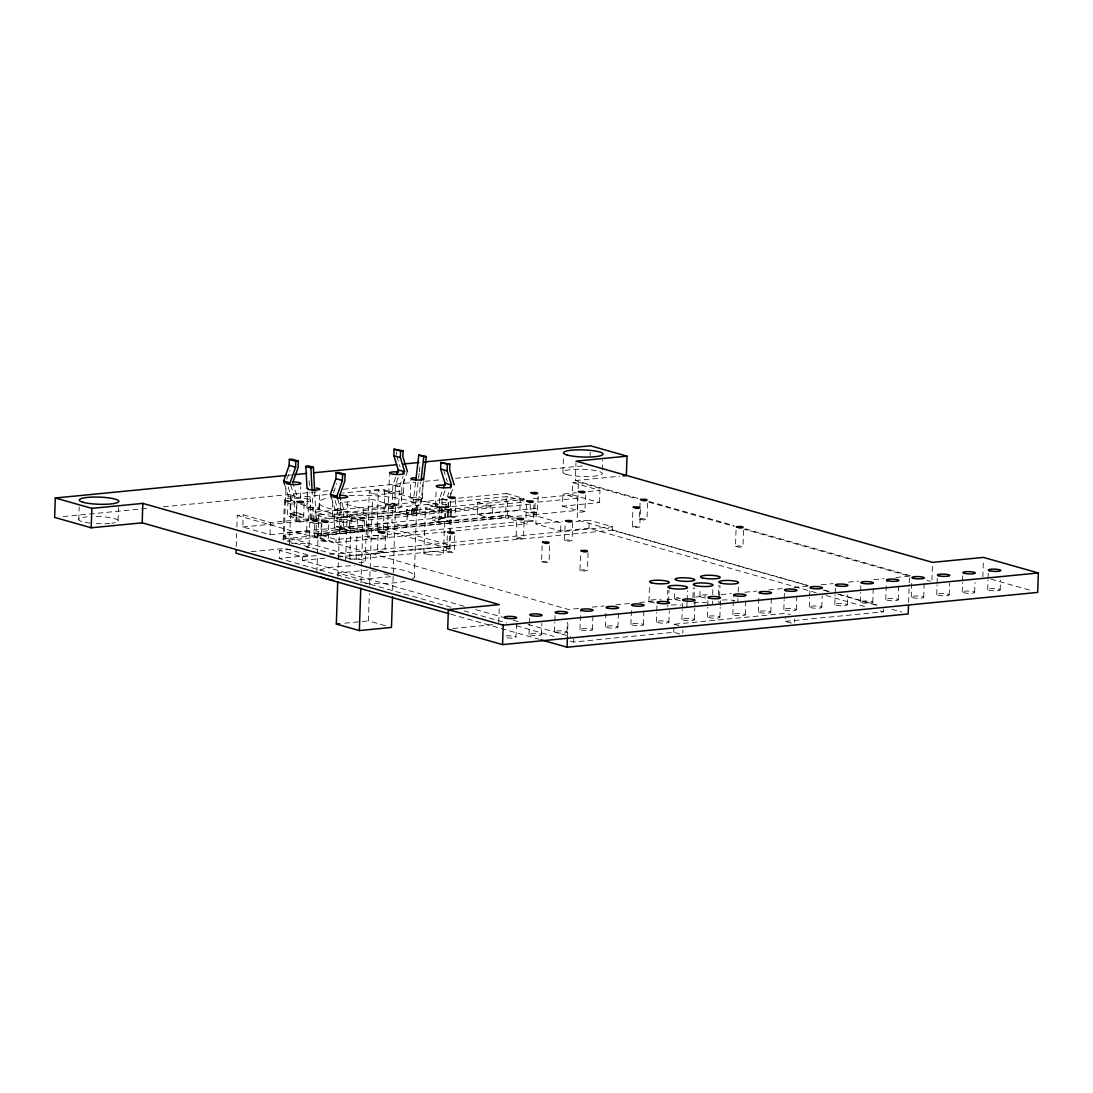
<?xml version="1.0" encoding="UTF-8"?>
<svg xmlns="http://www.w3.org/2000/svg" width="1093" height="1093" viewBox="0 0 1093 1093"><rect width="100%" height="100%" fill="white"/><g stroke="black" fill="none" stroke-linecap="round" stroke-linejoin="round"><path stroke-width="0.75" stroke-dasharray="5 3.75" d="M599.579 502.561L599.961 490.415L572.8 482.696L572.404 494.842L599.579 502.561L562.512 506.168L562.909 494.036L576.38 492.711M78.751 519.844L79.188 506.892M118.071 520.405L118.509 507.439M236.225 546.637L236.662 533.493M236.88 526.922L237.263 515.431L243.22 514.844L270.408 522.563L307.078 518.984L321.902 523.205L321.506 535.338L577.336 510.39L577.732 498.244L562.909 494.036M378.356 535.379L336.057 539.505L306.668 531.13L269.998 534.709L242.824 526.99L243.22 514.844M269.998 534.709L270.408 522.563M450.985 607.189L279.262 558.427L279.521 550.407L293.02 549.096M450.548 535.365L450.097 548.946L449.045 550.052L356.127 559.124L349.774 558.728L283.101 539.792L284.426 499.72L285.478 498.599L327.709 494.487M283.101 539.792L284.139 538.685L285.478 498.599M285.492 502.589L286.024 486.385M284.494 484.035L288.128 495.826L287.514 514.011A2.541 2.022 -74.1 0 0 289.508 516.306L296.613 515.609L296.722 512.576L289.686 513.259L296.135 515.104L303.198 514.42L303.089 517.454L295.984 518.15A2.541 2.022 -74.1 0 1 294.003 515.841L294.604 497.657L290.069 482.928M288.224 487.123L290.656 494.992L290.028 513.696L303.089 517.454M289.495 544.792L290.984 499.938M304.127 503.641L303.54 521.457L300.165 522.085L296.039 521.347L296.627 503.531M296.913 503.531L296.504 515.527M300.397 497.93L300.78 486.604M464.293 606.314L302.488 560.367L302.611 556.965L279.521 550.407M306.873 508.327L307.406 492.137M306.668 531.13L307.078 518.984M309.087 545.079L310.576 500.225M311.929 518.984L312.311 507.521M445.944 531.813L335.947 542.552L314.36 536.417L315.167 512.125L447.16 499.241M523.875 501.086L507.808 496.523L316.587 515.172L315.973 533.808L507.193 515.145L514.899 517.344M319.293 522.249L316.765 521.539L316.874 518.506L310.494 519.12L316.014 520.76M317.38 537.278L317.489 534.231L508.71 515.582L508.6 518.615L515.09 517.986M316.874 572.281L317.435 555.504M317.489 553.837L319.211 501.837M319.156 508.505L319.702 492.301M328.747 524.804L328.201 540.994L324.826 541.636L320.714 540.885L321.246 524.695M332.272 515.869L332.873 498.053M331.288 497.315L334.909 509.106L334.308 527.291A2.541 2.022 -74.1 0 0 336.289 529.586L343.407 528.903L343.912 510.117L340.524 499.091M335.947 542.552L336.057 539.505M335.018 500.403L337.436 508.272L336.822 526.976L349.883 530.733L349.979 527.7L343.503 525.856L336.466 526.553L342.929 528.384L349.979 527.7M337.901 576.421L338.406 561.283M338.461 559.602L340.36 502.589L372.467 499.46L395.488 505.991L392.647 591.737M337.764 499.159L341.385 510.95L340.784 529.135A2.541 2.022 -74.1 0 0 342.765 531.43L349.883 530.733M530.119 504.146L342.287 522.468L342.369 519.844L315.167 512.125M347.027 516.074L347.56 499.884M345.634 560.736L347.123 515.882M349.719 514.83L364.543 519.038L364.147 531.184L349.309 526.976L349.719 514.83L392.36 510.663L407.183 514.885L492.465 506.565L492.055 518.71L477.231 514.489L477.627 502.356L520.268 498.189L524.722 499.46M349.774 558.728L351.099 518.656L297.433 503.408M356.127 559.124L357.452 519.038L450.384 509.98L451.423 508.86L384.75 489.924L378.397 489.541L342.915 492.998M360.936 582.965L361.441 567.827M361.496 566.147L363.395 509.133L340.36 502.589M365.226 561.023L366.715 516.156M367.754 537.169L369.243 492.301M385.323 625.702L368.437 620.892L369.338 593.69M369.612 585.192L370.131 569.89L338.024 573.019L361.059 579.563L393.152 576.435M370.185 568.21L372.467 499.46M284.139 538.685L377.071 529.613L378.397 489.541M385.515 535.679L384.982 551.869L378.164 552.115L377.481 551.76L378.069 533.958M384.75 489.924L383.424 530.009L377.071 529.613M385.624 503.9L392.1 505.745L399.136 505.062L392.688 503.217L385.624 503.9L385.528 506.933L392.004 508.778L399.123 508.081A2.541 2.022 -74.1 0 0 401.268 505.376L401.869 487.191L407.416 471.479M387.346 537.442L389.422 474.69M392.004 508.778L392.1 505.745M395.57 477.463L392.906 485.019L392.278 503.682L398.754 505.553L399.382 486.85L403.112 476.275M407.183 514.885L406.774 527.031L391.95 522.809L392.36 510.663M398.166 477.491L395.393 485.36L394.792 503.545A2.541 2.022 -74.1 0 1 392.633 506.25M396.404 454.907L396.499 451.928M403.577 492.711L404.109 476.521M423.36 481.589L419.821 511.592A2.063 1.639 -74.1 0 1 418.1 513.573L411.637 514.202L406.596 512.767L406.705 509.734L413.086 509.119L418.127 510.54L411.747 511.169L406.705 509.734M410.217 498.244L410.804 480.428M411.637 514.202L411.747 511.169M414.302 577.172L416.638 506.742M416.693 510.691L417.061 499.228M422.499 498.422L423.032 482.218M423.893 553.113L425.382 508.245M444.947 490.784L442.173 498.64L448.649 500.485L448.048 518.669A2.541 2.022 -74.1 0 1 445.903 521.375L438.785 522.058L432.309 520.227L432.418 517.194L439.441 516.497L445.944 518.342L438.894 519.025L432.418 517.194M435.615 505.786L436.148 489.596M438.785 522.058L438.894 519.025M439.687 498.299L439.072 516.975L445.548 518.847L446.163 500.143L439.687 498.299L442.351 490.743M442.173 498.64L441.572 516.825A2.541 2.022 -74.1 0 1 439.427 519.53L432.309 520.227M443.485 553.386L444.974 508.532M455.781 499.31L454.879 517.454L447.693 517.016L448.239 500.826M454.756 535.898L454.223 552.088L450.849 552.73L446.723 551.992L447.269 535.789M450.357 505.991L450.576 499.515M450.63 497.902L450.89 489.801M449.045 550.052L449.551 534.819M449.606 533.165L450.384 509.98M450.603 533.698L451.423 508.86M498.736 622.45L499.269 606.246M523.889 521.183L527.277 520.855L527.181 523.889L505.581 517.754L506.387 493.476L457.311 498.258M507.193 515.145L507.808 496.523M524.08 522.167L523.533 538.357L520.159 538.986L516.046 538.248L516.579 522.058M577.732 498.244L535.092 502.397L534.696 514.543L519.872 510.335L520.268 498.189M507.179 637.888A6.271 1.134 1.9 0 0 516.005 637.028L516.538 620.824M525.979 517.631L526.416 504.679M538.125 496.372L537.278 512.904L530.091 512.467L530.365 504.365M529.012 634.364L529.326 624.649M529.381 623.024L529.545 618.173M533.37 520.978C524.039 518.164 524.708 523.533 533.37 520.978L533.903 504.788M816.28 592.775L588.949 528.22L560.654 530.979L535.898 523.943L536.417 508.395L285.396 532.892L285.15 540.42L317.435 537.264M549.629 545.831L549.096 562.021L545.721 562.649L541.595 561.911L542.142 545.721M541.486 634.541L541.868 623.201M554.493 631.877L554.807 622.163M554.861 620.537L555.08 614.061M560.654 530.979L560.928 522.96L536.157 515.923L526.43 516.88M562.936 472.613L563.469 456.409M572.664 522.782L572.076 540.598L568.702 541.226L564.575 540.489L565.177 522.673M566.98 632.055L567.294 622.341M567.431 637.369L567.977 620.947M637.533 498.217L575.383 480.565L575.984 462.749M578.006 495.143L577.118 519.926L808.233 585.547M578.156 488.721L578.375 482.15L572.8 482.696M679.778 633.954L673.794 632.26L573.647 642.028L573.743 638.954M588.048 552.675L587.46 570.478L584.086 571.12L579.959 570.382L580.561 552.566M579.973 629.39L580.561 611.574M584.96 511.442C575.628 508.628 576.284 513.997 584.96 511.442L585.493 495.238M590.111 455.494L590.22 452.256M588.949 528.22L589.209 520.2L575.902 521.498M592.461 629.568L592.993 613.378M602.352 469.922L602.68 460.208M605.454 626.904L605.987 610.714M806.675 585.383L612.189 530.16L612.299 526.758L589.209 520.2M617.941 627.081L618.474 610.891M640.402 509.201L639.801 527.017L636.427 527.646L632.314 526.908L632.902 509.092M630.934 624.417L631.481 608.227M647.548 503.149L647.001 519.339L643.627 519.967L639.514 519.23L640.047 503.04M643.422 624.595L643.955 608.405M648.955 601.328L649.488 585.138M656.415 621.931L656.743 612.217M656.797 610.591L656.961 605.741M667.345 603.281L667.768 590.329M668.615 601.615L668.984 590.275M668.902 622.108L669.285 610.768M674.436 598.841L674.654 592.365M673.794 632.26L674.067 624.24L785.689 613.351L790.157 614.621M681.909 619.444L682.223 609.73M682.278 608.104L682.442 603.254M682.811 633.202L682.92 629.992M686.896 606.806L687.06 601.942M687.114 600.33L687.429 590.616M692.935 597.557L693.249 587.843M694.151 597.502L694.465 587.788M694.383 619.622L694.765 608.282M694.82 606.67L694.984 601.806M699.916 596.354L700.189 588.266M707.39 616.958L707.704 607.243M707.758 605.618L707.977 599.142M712.376 604.32L712.486 601.082M712.704 594.606L712.909 588.13M718.415 595.07L718.743 585.356M719.577 596.641L719.959 585.301M719.877 617.135L720.191 607.421M720.246 605.795L720.465 599.319M732.87 614.471L733.458 596.655M743.527 530.406L742.994 546.596L739.606 547.224L735.493 546.486L736.026 530.296M737.857 601.833L737.966 598.595M738.185 592.119L738.403 585.643M745.358 614.649L745.891 598.458M758.351 611.984L758.884 595.794M770.838 612.162L771.371 595.972M783.831 609.498L784.159 599.784M784.214 598.158L784.378 593.308M791.387 623.065L785.416 621.37L785.525 618.296M794.433 622.313L794.543 619.103M796.319 609.675L796.852 593.485M809.312 607.011L809.64 597.297M809.694 595.685L809.858 590.821M821.799 607.189L822.182 595.849M834.806 604.525L835.12 594.811M835.175 593.198L835.394 586.709M847.28 604.702L847.608 594.988M860.287 602.038L860.601 592.324M860.656 590.712L860.874 584.236M872.774 602.216L873.307 586.026M785.416 621.37L883.335 611.82L883.431 608.733M885.767 599.551L886.355 581.749M898.255 599.729L898.788 583.539M908.597 602.448L909.198 584.386M909.253 582.747L909.472 576.175L743.923 529.162M911.248 597.065L911.781 580.875M923.735 597.243L924.268 581.052M931.946 580.178L932.479 563.988M936.728 594.578L937.056 584.864M937.111 583.252L937.275 578.388M949.216 594.756L949.598 583.43M962.209 592.092L962.537 582.378M962.591 580.766L962.755 575.902M974.696 592.269L975.024 582.555M982.853 576.831L983.399 560.641M987.703 589.605L988.017 579.891M988.072 578.279L988.291 571.803M1000.177 589.783L1000.505 580.069M415.6 482.136L412.307 509.994L417.348 511.428L420.832 481.876M419.111 473.488L414.78 510.158A2.063 1.639 -74.1 0 1 413.058 512.139L406.596 512.767M419.302 471.821L420.286 463.487M286.831 479.308L290.028 470.236M333.611 492.601L336.808 483.53M447.228 497.124L449.892 489.555M450.876 494.186L453.65 486.33M296.039 521.347L299.414 520.705L303.54 521.457M320.714 540.885L324.088 540.256L328.201 540.994M377.481 551.76L380.856 551.132L384.982 551.869M447.693 517.016L451.081 516.374L455.194 517.126M446.723 551.992L450.111 551.35L454.223 552.088M530.091 512.467L533.48 511.825L537.592 512.576M516.046 538.248L519.421 537.619L523.533 538.357M541.595 561.911L544.97 561.283L549.096 562.021M564.575 540.489L567.964 539.846L572.076 540.598M579.959 570.382L583.348 569.74L587.46 570.478M632.314 526.908L635.689 526.266L639.801 527.017M639.514 519.23L642.889 518.588L647.001 519.339M735.493 546.486L738.868 545.844L742.994 546.596M288.033 475.277L291.435 474.949M63.148 516.579L149.782 508.136M163.376 506.81L316.273 491.891M323.063 491.222L333.269 490.238M343.462 489.24L414.807 482.273M424.999 481.289L441.996 479.622M455.576 478.297L582.993 465.864M575.383 480.565L619.553 476.247M363.395 509.133L395.488 505.991M588.171 491.563L599.961 490.415M242.824 526.99L524.831 499.487M533.329 498.654L572.404 494.842M315.535 520.555L319.06 520.213M316.765 521.539L310.316 522.167A2.063 1.639 -74.1 0 1 308.704 520.514L307.188 491.768M342.369 519.844L525.132 502.015M320.194 523.123L315.358 523.602A2.063 1.639 -74.1 0 1 313.746 521.948L312.133 491.508M330.1 522.399L364.543 519.038M349.309 526.976L391.95 522.809M477.231 514.489L519.872 510.335M314.36 536.417L505.581 517.754M386.826 534.559L517.126 521.839M456.109 530.829L527.181 523.889M251.171 551.719L284.877 548.426L309.647 555.463L279.262 558.427M535.898 523.943L562.28 521.375M306.532 547.771L309.906 547.443M302.611 556.965L317.831 555.476M329.69 554.329L612.299 526.758M302.488 560.367L326.192 558.058M338.038 556.897L612.189 530.16M344.773 623.201L368.437 620.892M578.539 608.459L568.36 609.457L237.263 515.431M592.119 607.134L603.992 605.973M615.878 604.825L629.445 603.5M639.637 602.503L654.912 601.013M666.785 599.852L680.365 598.527M695.64 597.038L705.818 596.04M721.093 594.551L731.272 593.554M744.852 592.242L756.725 591.081M768.611 589.919L782.192 588.594M794.065 587.433L807.645 586.108M821.212 584.782L833.098 583.621M848.373 582.132L858.551 581.148M873.826 579.659L884.005 578.662M895.891 577.5L909.472 576.175M452.816 628.543L495.293 624.39M351.099 518.656L357.452 519.038M990.927 579.126L1031.259 590.575M648.982 501.455L734.018 525.61M745.467 528.862L910.633 575.765M926.987 580.41L930.252 581.339M578.375 482.15L637.383 498.914M648.846 502.165L734.086 526.375M562.512 506.168L577.336 510.39M506.387 493.476L523.998 498.463M824.614 590.206L829.532 591.6M839.369 594.401L877.064 605.098M891.82 609.293L901.657 612.08M823.015 590.029L827.92 591.422M837.73 594.209L876.955 605.344M826.089 595.562L865.342 606.711M880.07 610.891L883.335 611.82M477.627 502.356L492.465 506.565M395.393 485.36L401.869 487.191M392.906 485.019L399.382 486.85M428.005 504.529L449.824 510.718M412.58 509.42L417.622 510.855M290.656 494.992L297.132 496.823L292.774 482.655M337.436 508.272L343.912 510.117M288.128 495.826L294.604 497.657M334.909 509.106L341.385 510.95M284.426 499.72L295.807 502.944M385.05 530.474L450.097 548.946M316.587 515.172L342.287 522.468M296.722 512.576L303.198 514.42M316.874 518.506L319.388 519.216M674.067 624.24L683.029 626.781M288.976 516.279L295.452 518.109M309.715 522.085L314.948 523.574M335.756 529.558L342.232 531.403M371.661 570.327L376.265 571.639M383.944 573.811L390.092 575.56M475.728 609.566L503.518 617.449M513.327 620.237L518.232 621.63M528.028 624.417L570.532 636.481M464.06 610.905L506.592 622.983M516.402 625.77L554.014 636.454M570.368 641.099L573.647 642.028M450.726 614.17L539.245 639.309M443.635 469.662L447.269 481.453M396.855 456.368L400.024 466.684M314.702 492.219L316.246 521.293L311.204 519.858L309.756 492.451M309.141 480.811L309.401 485.811M667.236 606.519A9.878 1.79 1.9 0 1 668.069 605.631M671.307 605.03A9.878 1.79 1.9 0 1 681.13 605.167M720 602.475A9.878 1.79 1.9 0 1 718.197 601.546M722.268 600.057A9.878 1.79 1.9 0 1 734.947 600.644M693.549 603.158A9.878 1.79 1.9 0 1 706.625 602.68M680.188 600.481A9.878 1.79 1.9 0 1 678.507 597.352M705.682 597.994A9.878 1.79 1.9 0 1 699.903 596.04A9.878 1.79 1.9 0 1 707.103 594.688M654.707 602.967A9.878 1.79 1.9 0 1 649.461 600.576A9.878 1.79 1.9 0 1 661.251 599.825M96.471 516.511A19.77 3.566 1.9 0 1 116.418 519.23A19.77 3.566 1.9 0 1 111.896 523.164M109.928 523.397A19.77 3.566 1.9 0 1 93.492 523.424M90.268 523.11A19.77 3.566 1.9 0 1 86.894 516.852M293.593 504.037A7.419 1.339 1.9 0 1 285.478 502.343A7.419 1.339 1.9 0 1 294.714 501.455M506.114 635.894A6.271 1.134 1.9 0 1 516.005 637.028M294.536 501.25A9.851 1.776 1.9 0 1 293.744 498.613A9.851 1.776 1.9 0 1 308.253 499.159A9.851 1.776 1.9 0 1 306.518 501.714M291.681 543.563A9.851 1.776 1.9 0 1 305.534 543.768A9.851 1.776 1.9 0 1 306.901 546.309M349.692 559.247A9.851 1.776 1.9 0 1 364.652 560.545A9.851 1.776 1.9 0 1 356.4 562.676M349.282 495.512A48.98 8.84 1.9 0 1 416.816 505.39A48.98 8.84 1.9 0 1 354.118 512.33A48.98 8.84 1.9 0 1 328.201 497.848M373.656 566.256A48.98 8.84 1.9 0 1 411.364 579.331M405.325 581.175A48.98 8.84 1.9 0 1 365.472 583.566M319.812 570.122A48.98 8.84 1.9 0 1 354.597 565.75M284.262 535.037L283.224 536.157L349.883 555.08L356.236 555.476L449.168 546.404L450.22 545.298L383.547 526.361L377.194 525.965L284.262 535.037M566.543 474.458A19.77 3.566 1.9 0 0 600.59 474.936A19.77 3.566 1.9 0 0 580.643 469.266A19.77 3.566 1.9 0 0 566.543 474.458M333.625 516.565A7.419 1.339 1.9 0 0 346.399 516.743A7.419 1.339 1.9 0 0 338.926 514.612A7.419 1.339 1.9 0 0 333.625 516.565M308.007 508.901A6.175 1.12 1.9 0 0 318.637 509.051A6.175 1.12 1.9 0 0 312.407 507.275A6.175 1.12 1.9 0 0 308.007 508.901M390.187 493.189A7.419 1.339 1.9 0 0 402.948 493.38A7.419 1.339 1.9 0 0 395.475 491.249A7.419 1.339 1.9 0 0 390.187 493.189M411.337 498.818A6.175 1.12 1.9 0 0 421.98 498.968A6.175 1.12 1.9 0 0 415.75 497.206A6.175 1.12 1.9 0 0 411.337 498.818M436.968 506.483A7.419 1.339 1.9 0 0 449.742 506.66A7.419 1.339 1.9 0 0 442.255 504.542A7.419 1.339 1.9 0 0 436.968 506.483M988.837 590.193A6.271 1.134 1.9 0 0 999.658 590.357A6.271 1.134 1.9 0 0 993.318 588.553A6.271 1.134 1.9 0 0 988.837 590.193M963.357 592.679A6.271 1.134 1.9 0 0 974.177 592.83A6.271 1.134 1.9 0 0 967.838 591.04A6.271 1.134 1.9 0 0 963.357 592.679M937.876 595.166A6.271 1.134 1.9 0 0 948.683 595.316A6.271 1.134 1.9 0 0 942.357 593.526A6.271 1.134 1.9 0 0 937.876 595.166M912.395 597.652A6.271 1.134 1.9 0 0 923.202 597.803A6.271 1.134 1.9 0 0 916.877 596.013A6.271 1.134 1.9 0 0 912.395 597.652M886.915 600.139A6.271 1.134 1.9 0 0 897.722 600.289A6.271 1.134 1.9 0 0 891.396 598.499A6.271 1.134 1.9 0 0 886.915 600.139M861.434 602.626A6.271 1.134 1.9 0 0 872.241 602.776A6.271 1.134 1.9 0 0 865.902 600.986A6.271 1.134 1.9 0 0 861.434 602.626M835.94 605.112A6.271 1.134 1.9 0 0 846.761 605.262A6.271 1.134 1.9 0 0 840.421 603.473A6.271 1.134 1.9 0 0 835.94 605.112M810.46 607.599A6.271 1.134 1.9 0 0 821.28 607.749A6.271 1.134 1.9 0 0 814.941 605.959A6.271 1.134 1.9 0 0 810.46 607.599M784.979 610.085A6.271 1.134 1.9 0 0 795.786 610.236A6.271 1.134 1.9 0 0 789.46 608.446A6.271 1.134 1.9 0 0 784.979 610.085M759.498 612.572A6.271 1.134 1.9 0 0 770.305 612.722A6.271 1.134 1.9 0 0 763.98 610.932A6.271 1.134 1.9 0 0 759.498 612.572M734.018 615.058A6.271 1.134 1.9 0 0 744.825 615.209A6.271 1.134 1.9 0 0 738.499 613.419A6.271 1.134 1.9 0 0 734.018 615.058M708.537 617.545A6.271 1.134 1.9 0 0 719.344 617.695A6.271 1.134 1.9 0 0 713.005 615.892A6.271 1.134 1.9 0 0 708.537 617.545M683.043 620.032A6.271 1.134 1.9 0 0 693.864 620.182A6.271 1.134 1.9 0 0 687.524 618.378A6.271 1.134 1.9 0 0 683.043 620.032M657.562 622.518A6.271 1.134 1.9 0 0 668.383 622.668A6.271 1.134 1.9 0 0 662.044 620.865A6.271 1.134 1.9 0 0 657.562 622.518M632.082 625.005A6.271 1.134 1.9 0 0 642.889 625.155A6.271 1.134 1.9 0 0 636.563 623.352A6.271 1.134 1.9 0 0 632.082 625.005M606.601 627.491A6.271 1.134 1.9 0 0 617.408 627.642A6.271 1.134 1.9 0 0 611.083 625.838A6.271 1.134 1.9 0 0 606.601 627.491M581.121 629.978A6.271 1.134 1.9 0 0 591.928 630.128A6.271 1.134 1.9 0 0 585.602 628.325A6.271 1.134 1.9 0 0 581.121 629.978M555.64 632.464A6.271 1.134 1.9 0 0 566.447 632.615A6.271 1.134 1.9 0 0 560.108 630.811A6.271 1.134 1.9 0 0 555.64 632.464M530.146 634.951A6.271 1.134 1.9 0 0 540.967 635.101A6.271 1.134 1.9 0 0 534.627 633.298A6.271 1.134 1.9 0 0 530.146 634.951M372.795 493.626A9.851 1.776 1.9 0 0 388.753 493.052A9.851 1.776 1.9 0 0 375.568 490.675A9.851 1.776 1.9 0 0 372.795 493.626M371.306 538.48A9.851 1.776 1.9 0 0 387.264 537.906A9.851 1.776 1.9 0 0 374.079 535.529A9.851 1.776 1.9 0 0 371.306 538.48M428.934 509.57A9.851 1.776 1.9 0 0 444.892 508.983A9.851 1.776 1.9 0 0 431.708 506.606A9.851 1.776 1.9 0 0 428.934 509.57M427.445 554.424A9.851 1.776 1.9 0 0 443.403 553.85A9.851 1.776 1.9 0 0 430.218 551.473A9.851 1.776 1.9 0 0 427.445 554.424M350.675 517.194A9.851 1.776 1.9 0 0 366.633 516.62A9.851 1.776 1.9 0 0 353.449 514.243A9.851 1.776 1.9 0 0 350.675 517.194"/><path stroke-width="1.5" d="M286.339 475.441L55.292 497.984L54.65 517.413L91.211 527.796L142.186 522.823L451.259 610.591M91.211 527.796L91.853 508.368L55.292 497.984M142.186 522.823L142.828 503.395L91.853 508.368M236.115 549.916L236.006 553.195L449.086 613.706M284.494 484.035L283.593 481.084L289.139 465.372L289.331 459.429L291.845 459.183L298.321 461.027L298.102 467.544L292.774 482.655M283.593 481.084L290.069 482.928L295.616 467.203L295.807 461.273L289.331 459.429M331.288 497.315L330.373 494.364L335.92 478.652L336.111 472.709L338.625 472.477L345.101 474.307L344.882 480.838L339.554 495.949L340.524 499.091M392.483 596.833L391.472 627.437L359.365 630.565L336.33 624.035L337.737 581.531M337.764 499.159L336.849 496.208L342.396 480.496L342.587 474.553L336.111 472.709M359.365 630.565L360.772 588.061M396.636 474.43L398.235 469.894L393.876 455.726L394.095 449.209L403.071 450.808L402.88 456.737L407.416 471.479M398.235 469.894L404.711 471.739L400.352 457.571L400.571 451.054L394.095 449.209M443.416 487.724L445.015 483.188L440.657 469.02L440.875 462.489L449.865 464.088L449.66 470.031L454.196 484.759M450.425 488.052L451.491 485.032L447.133 470.851L447.351 464.334L440.875 462.489M142.828 503.395L499.323 604.634L448.362 609.607L447.72 629.035L502.561 644.61L1037.708 592.406L1038.35 572.978L983.509 557.403L932.534 562.376L576.038 461.137L626.999 456.164L626.357 475.592L622.955 475.92M502.561 644.61L503.204 625.182L448.362 609.607M908.488 605.741L908.215 613.952L567.103 647.22L567.431 637.369M415.791 480.442L418.783 455.084L426.311 456.587L423.551 479.923M421.037 480.182L423.824 456.505L418.783 455.084M307.01 488.393L305.849 466.41L308.349 465.85L313.39 467.285L314.62 490.566M305.849 466.41L310.877 467.845L313.39 467.285M295.807 461.273L298.321 461.027M400.571 451.054L403.071 450.808M294.837 474.608L306.723 473.46M313.527 472.791L396.759 464.675M403.563 464.006L418.851 462.517M423.947 462.025L590.439 445.78L626.999 456.164M342.587 474.553L345.101 474.307M447.351 464.334L449.865 464.088M336.33 624.035L339.704 623.707M503.204 625.182L1038.35 572.978M423.824 456.505L426.311 456.587M393.876 455.726L400.352 457.571M440.657 469.02L447.133 470.851M445.015 483.188L451.491 485.032M289.139 465.372L295.616 467.203M335.92 478.652L342.396 480.496M330.373 494.364L336.849 496.208M540.885 639.774L567.103 647.22M310.877 467.845L312.051 489.814M339.568 495.184A7.419 1.339 1.9 0 1 347.683 496.878A7.419 1.339 1.9 0 1 338.447 497.78M337.245 497.67A7.419 1.339 1.9 0 1 333.543 495.771M316.205 488.052A6.175 1.12 1.9 0 1 319.293 489.623A6.175 1.12 1.9 0 1 311.122 489.91A6.175 1.12 1.9 0 1 308.035 488.339M292.774 481.904A7.419 1.339 1.9 0 1 300.903 483.598A7.419 1.339 1.9 0 1 291.681 484.5A7.419 1.339 1.9 0 1 286.762 482.491M402.866 472.586A7.419 1.339 1.9 0 1 399.246 474.512A7.419 1.339 1.9 0 1 389.45 472.996A7.419 1.339 1.9 0 1 398.699 471.944M422.021 478.406A6.175 1.12 1.9 0 1 419.671 479.991A6.175 1.12 1.9 0 1 411.05 479.007A6.175 1.12 1.9 0 1 416.392 477.764M450.999 486.563A7.419 1.339 1.9 0 1 443.498 487.792A7.419 1.339 1.9 0 1 436.285 486.043A7.419 1.339 1.9 0 1 445.479 485.224M333.638 580.41A48.98 8.84 1.9 0 1 320.946 576.926M296.995 501.578C301.982 504.98 308.827 500.362 296.995 501.578M321.67 521.115C326.657 524.531 333.502 519.899 321.67 521.115M378.438 532.004C383.424 535.406 390.269 530.774 378.438 532.004M448.663 497.247C453.636 500.649 460.481 496.031 448.663 497.247M447.693 532.223C452.68 535.625 459.511 530.993 447.693 532.223M531.061 492.697C536.048 496.099 542.879 491.481 531.061 492.697M526.84 501.1C531.813 504.515 538.658 499.884 526.84 501.1M517.003 518.478C521.989 521.88 528.834 517.262 517.003 518.478M578.429 491.563C583.402 494.965 590.247 490.347 578.429 491.563M542.565 542.142C547.538 545.544 554.383 540.926 542.565 542.142M565.546 520.719C570.532 524.121 577.364 519.503 565.546 520.719M580.929 550.612C585.903 554.014 592.748 549.396 580.929 550.612M633.271 507.138C638.257 510.54 645.102 505.922 633.271 507.138M640.471 499.46C645.457 502.862 652.302 498.244 640.471 499.46M736.45 526.717C741.437 530.119 748.281 525.501 736.45 526.717M669.681 588.02A9.878 1.79 1.9 0 0 686.705 588.253A9.878 1.79 1.9 0 0 676.731 585.424A9.878 1.79 1.9 0 0 669.681 588.02M720.642 583.047A9.878 1.79 1.9 0 0 737.679 583.279A9.878 1.79 1.9 0 0 727.706 580.451A9.878 1.79 1.9 0 0 720.642 583.047M695.162 585.534A9.878 1.79 1.9 0 0 712.185 585.766A9.878 1.79 1.9 0 0 702.212 582.938A9.878 1.79 1.9 0 0 695.162 585.534M676.881 580.342A9.878 1.79 1.9 0 0 693.905 580.574A9.878 1.79 1.9 0 0 683.931 577.746A9.878 1.79 1.9 0 0 676.881 580.342M702.362 577.855A9.878 1.79 1.9 0 0 719.385 578.088A9.878 1.79 1.9 0 0 709.425 575.26A9.878 1.79 1.9 0 0 702.362 577.855M651.401 582.829A9.878 1.79 1.9 0 0 668.424 583.061A9.878 1.79 1.9 0 0 658.451 580.233A9.878 1.79 1.9 0 0 651.401 582.829M567.185 455.016A19.77 3.566 1.9 0 0 601.232 455.508A19.77 3.566 1.9 0 0 581.285 449.838A19.77 3.566 1.9 0 0 567.185 455.016M83.013 502.261A19.77 3.566 1.9 0 0 117.06 502.739A19.77 3.566 1.9 0 0 97.113 497.069A19.77 3.566 1.9 0 0 83.013 502.261M989.493 570.765A6.271 1.134 1.9 0 0 1000.3 570.915A6.271 1.134 1.9 0 0 993.961 569.125A6.271 1.134 1.9 0 0 989.493 570.765M963.999 573.251A6.271 1.134 1.9 0 0 974.819 573.401A6.271 1.134 1.9 0 0 968.48 571.612A6.271 1.134 1.9 0 0 963.999 573.251M938.518 575.738A6.271 1.134 1.9 0 0 949.339 575.888A6.271 1.134 1.9 0 0 942.999 574.098A6.271 1.134 1.9 0 0 938.518 575.738M913.038 578.224A6.271 1.134 1.9 0 0 923.845 578.375A6.271 1.134 1.9 0 0 917.519 576.585A6.271 1.134 1.9 0 0 913.038 578.224M887.557 580.711A6.271 1.134 1.9 0 0 898.364 580.861A6.271 1.134 1.9 0 0 892.038 579.071A6.271 1.134 1.9 0 0 887.557 580.711M862.076 583.197A6.271 1.134 1.9 0 0 872.883 583.348A6.271 1.134 1.9 0 0 866.558 581.544A6.271 1.134 1.9 0 0 862.076 583.197M836.596 585.684A6.271 1.134 1.9 0 0 847.403 585.834A6.271 1.134 1.9 0 0 841.063 584.031A6.271 1.134 1.9 0 0 836.596 585.684M811.102 588.171A6.271 1.134 1.9 0 0 821.922 588.321A6.271 1.134 1.9 0 0 815.583 586.517A6.271 1.134 1.9 0 0 811.102 588.171M785.621 590.657A6.271 1.134 1.9 0 0 796.442 590.807A6.271 1.134 1.9 0 0 790.102 589.004A6.271 1.134 1.9 0 0 785.621 590.657M760.141 593.144A6.271 1.134 1.9 0 0 770.948 593.294A6.271 1.134 1.9 0 0 764.622 591.491A6.271 1.134 1.9 0 0 760.141 593.144M734.66 595.63A6.271 1.134 1.9 0 0 745.467 595.781A6.271 1.134 1.9 0 0 739.141 593.977A6.271 1.134 1.9 0 0 734.66 595.63M709.179 598.117A6.271 1.134 1.9 0 0 719.986 598.267A6.271 1.134 1.9 0 0 713.661 596.464A6.271 1.134 1.9 0 0 709.179 598.117M683.699 600.604A6.271 1.134 1.9 0 0 694.506 600.754A6.271 1.134 1.9 0 0 688.166 598.95A6.271 1.134 1.9 0 0 683.699 600.604M658.205 603.09A6.271 1.134 1.9 0 0 669.025 603.24A6.271 1.134 1.9 0 0 662.686 601.437A6.271 1.134 1.9 0 0 658.205 603.09M632.724 605.577A6.271 1.134 1.9 0 0 643.545 605.727A6.271 1.134 1.9 0 0 637.205 603.923A6.271 1.134 1.9 0 0 632.724 605.577M607.243 608.05A6.271 1.134 1.9 0 0 618.051 608.214A6.271 1.134 1.9 0 0 611.725 606.41A6.271 1.134 1.9 0 0 607.243 608.05M581.763 610.536A6.271 1.134 1.9 0 0 592.57 610.7A6.271 1.134 1.9 0 0 586.244 608.897A6.271 1.134 1.9 0 0 581.763 610.536M556.282 613.023A6.271 1.134 1.9 0 0 567.089 613.187A6.271 1.134 1.9 0 0 560.764 611.383A6.271 1.134 1.9 0 0 556.282 613.023M530.802 615.509A6.271 1.134 1.9 0 0 541.609 615.673A6.271 1.134 1.9 0 0 535.269 613.87A6.271 1.134 1.9 0 0 530.802 615.509M505.308 617.996A6.271 1.134 1.9 0 0 516.128 618.16A6.271 1.134 1.9 0 0 509.789 616.356A6.271 1.134 1.9 0 0 505.308 617.996"/></g></svg>
